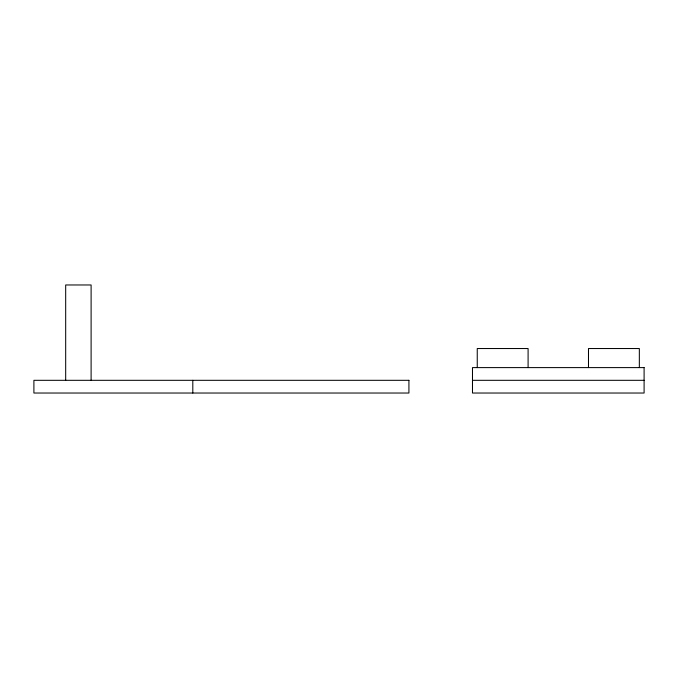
<?xml version="1.0" encoding="UTF-8"?>
<svg xmlns="http://www.w3.org/2000/svg" width="678" height="678" viewBox="0 0 678 678"><rect width="100%" height="100%" fill="white"/><g stroke="black" fill="none" stroke-linecap="round" stroke-linejoin="round"><path stroke-width="1.02" d="M472.481 380.316L644.1 380.316M639.337 367.603L639.337 348.534L588.487 348.534L588.487 367.603M528.094 367.603L528.094 348.534L477.253 348.534L477.253 367.603M192.806 380.316L192.806 393.028M91.106 380.316L91.106 284.972L65.681 284.972L65.681 380.316M644.1 367.603L472.481 367.603L472.481 393.028L644.1 393.028L644.1 367.603M408.919 380.316L33.9 380.316L33.9 393.028L408.919 393.028L408.919 380.316"/></g></svg>
